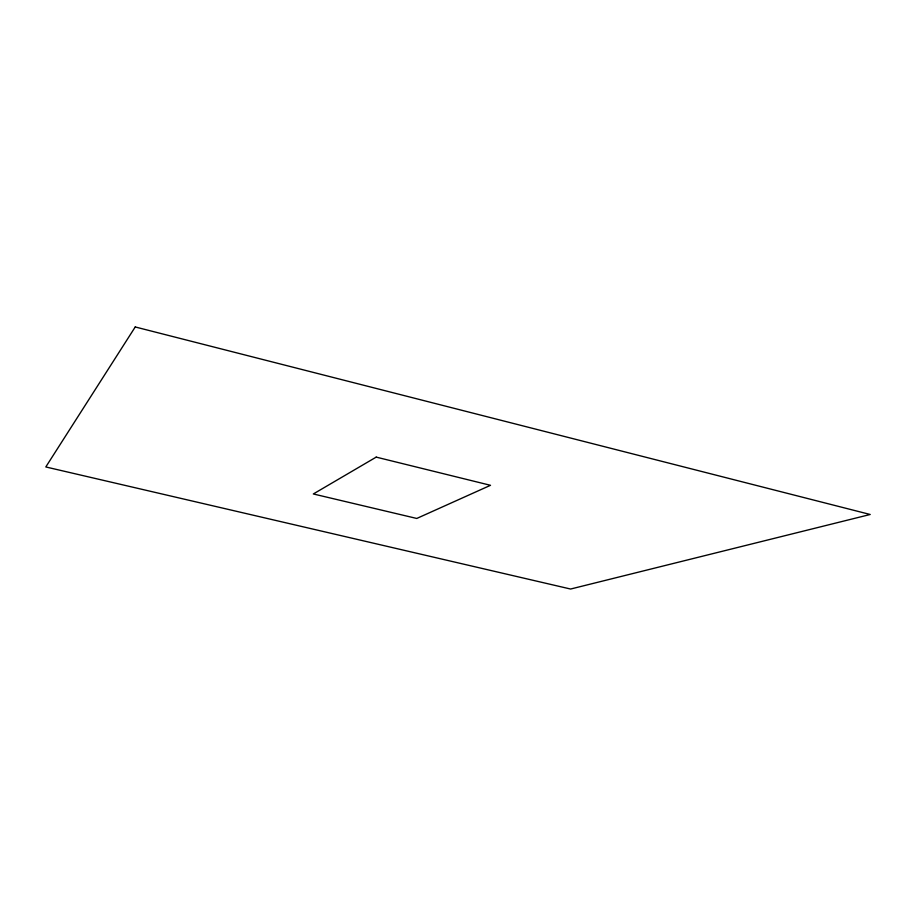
<?xml version="1.0" encoding="UTF-8"?>
<svg xmlns="http://www.w3.org/2000/svg" width="916" height="916" viewBox="0 0 916 916"><rect width="100%" height="100%" fill="white"/><g stroke="black" fill="none" stroke-linecap="round" stroke-linejoin="round"><path stroke-width="1.37" d="M135.236 326.966L45.8 466.954L570.599 589.034L870.2 514.483L135.236 326.966M376.201 457.118L313.329 493.964L416.757 518.456L490.507 485.308L376.201 457.118"/></g></svg>
